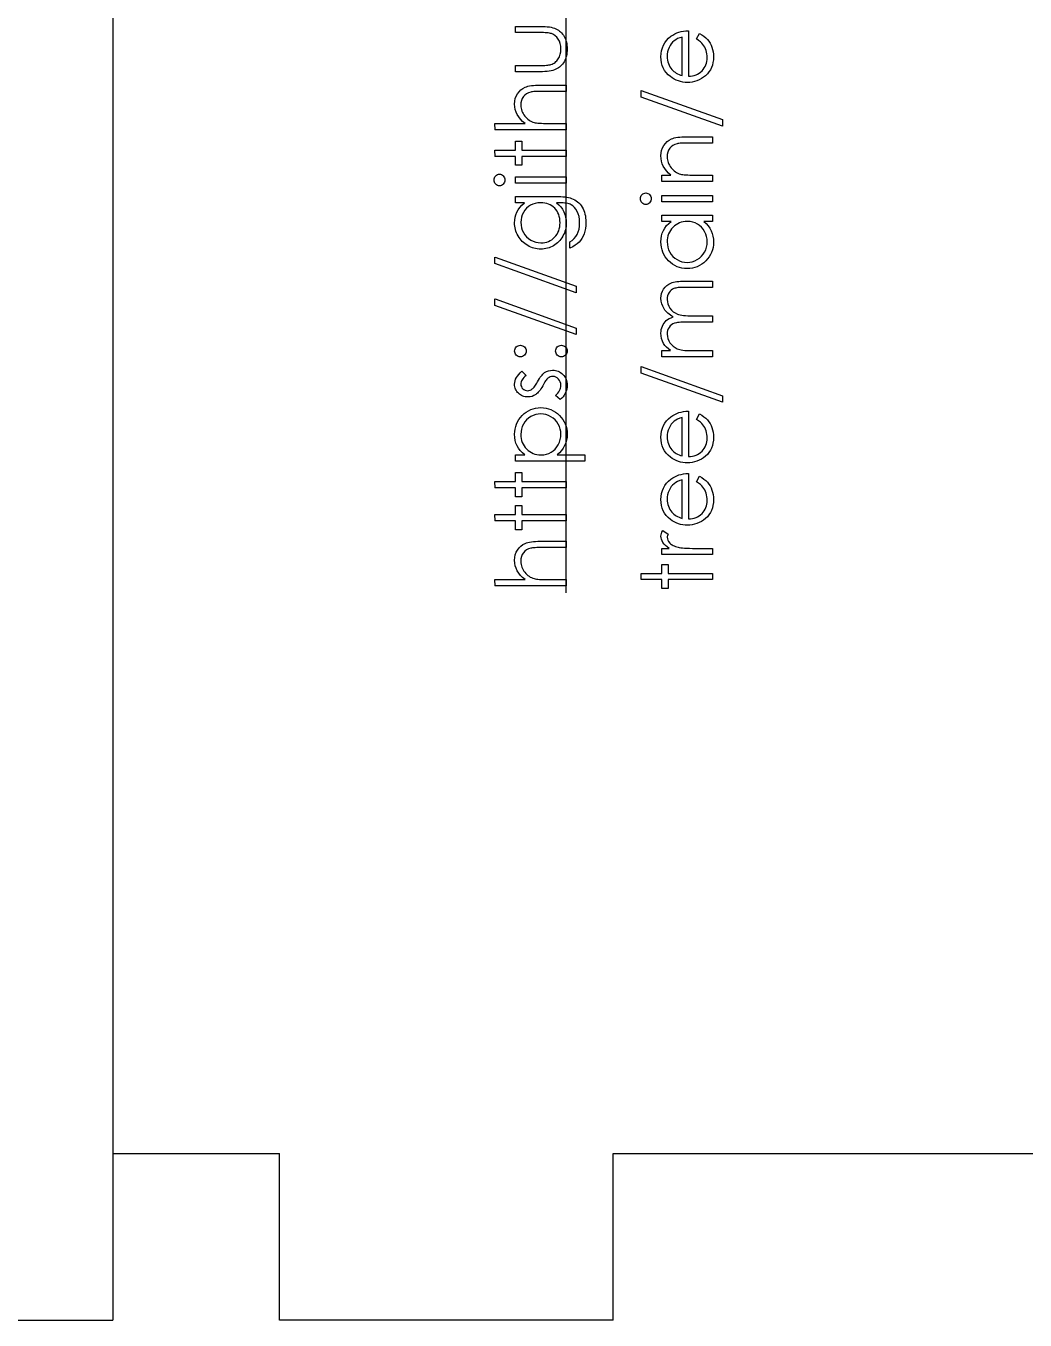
# Model space of a CAD drawing. Header units: millimetres. Extents: x -500 to 16, y 138 to 449.
# Drawn here: x -428.04 to -392.1, y 137.89 to 184.46 of the extents above; entities that cross this region are included whole.
import ezdxf

# ---------------------------------------------------------------- set-up
doc = ezdxf.new("R2010")
doc.units = ezdxf.units.MM

msp = doc.modelspace()

# ---------------------------------------------------------------- linework, layer by layer
at = {"color": 7, "linetype": 'Continuous', "lineweight": 25}
for p, q in [((-424.917, 330.895), (-424.917, 137.895)), ((-424.917, 143.895), (-418.917, 143.895)), ((-418.917, 137.895), (-418.917, 143.895)), ((-406.917, 143.895), (-366.917, 143.895)), ((-406.917, 137.895), (-406.917, 143.895)), ((-432.917, 137.895), (-424.917, 137.895)), ((-406.917, 137.895), (-418.917, 137.895))]:
    msp.add_line(p, q, dxfattribs=at)
at = {"color": 7, "linetype": 'Continuous'}
msp.add_line((-408.607, 164.056), (-408.607, 293.248), dxfattribs=at)
at = {"color": 7, "linetype": 'Continuous', "flags": 128}
for points in [[(-410.434, 182.806), (-410.434, 183.03), (-410.434, 183.03), (-409.586, 183.03), (-409.586, 183.03), (-409.512, 183.031), (-409.443, 183.032), (-409.381, 183.035), (-409.324, 183.039), (-409.274, 183.044), (-409.23, 183.05), (-409.192, 183.057), (-409.159, 183.066), (-409.159, 183.066), (-409.118, 183.081), (-409.08, 183.098), (-409.044, 183.119), (-409.01, 183.143), (-408.978, 183.17), (-408.948, 183.2), (-408.921, 183.232), (-408.896, 183.268), (-408.854, 183.347), (-408.823, 183.433), (-408.805, 183.526), (-408.799, 183.627), (-408.799, 183.627), (-408.805, 183.727), (-408.822, 183.819), (-408.852, 183.903), (-408.893, 183.979), (-408.944, 184.046), (-409.002, 184.101), (-409.068, 184.146), (-409.141, 184.179), (-409.141, 184.179), (-409.171, 184.187), (-409.208, 184.195), (-409.253, 184.201), (-409.305, 184.207), (-409.364, 184.211), (-409.431, 184.213), (-409.505, 184.215), (-409.586, 184.216), (-409.586, 184.216), (-410.434, 184.216), (-410.434, 184.216), (-410.434, 184.44), (-410.434, 184.44), (-409.544, 184.44), (-409.544, 184.44), (-409.453, 184.439), (-409.368, 184.435), (-409.289, 184.428), (-409.215, 184.418), (-409.147, 184.405), (-409.086, 184.39), (-409.03, 184.371), (-408.979, 184.35), (-408.933, 184.326), (-408.89, 184.3), (-408.849, 184.27), (-408.81, 184.237), (-408.774, 184.202), (-408.741, 184.164), (-408.71, 184.123), (-408.682, 184.079), (-408.657, 184.032), (-408.635, 183.983), (-408.617, 183.93), (-408.602, 183.875), (-408.59, 183.816), (-408.581, 183.755), (-408.576, 183.692), (-408.575, 183.625), (-408.575, 183.625), (-408.576, 183.558), (-408.581, 183.494), (-408.59, 183.433), (-408.602, 183.374), (-408.617, 183.319), (-408.635, 183.266), (-408.657, 183.216), (-408.682, 183.169), (-408.71, 183.125), (-408.741, 183.083), (-408.774, 183.045), (-408.81, 183.009), (-408.85, 182.976), (-408.891, 182.947), (-408.935, 182.92), (-408.982, 182.896), (-409.033, 182.875), (-409.09, 182.856), (-409.153, 182.841), (-409.223, 182.828), (-409.298, 182.818), (-409.379, 182.811), (-409.467, 182.807), (-409.561, 182.806), (-409.561, 182.806), (-410.434, 182.806)], [(-403.921, 183.985), (-403.816, 184.184), (-403.816, 184.184), (-403.732, 184.135), (-403.657, 184.082), (-403.591, 184.026), (-403.533, 183.966), (-403.482, 183.902), (-403.437, 183.835), (-403.399, 183.764), (-403.368, 183.689), (-403.344, 183.609), (-403.326, 183.524), (-403.315, 183.435), (-403.312, 183.34), (-403.312, 183.34), (-403.316, 183.235), (-403.33, 183.136), (-403.352, 183.043), (-403.384, 182.955), (-403.424, 182.874), (-403.474, 182.798), (-403.533, 182.728), (-403.6, 182.664), (-403.673, 182.607), (-403.749, 182.558), (-403.827, 182.516), (-403.907, 182.482), (-403.99, 182.455), (-404.075, 182.436), (-404.163, 182.425), (-404.252, 182.421), (-404.252, 182.421), (-404.336, 182.425), (-404.419, 182.434), (-404.498, 182.451), (-404.576, 182.474), (-404.651, 182.503), (-404.724, 182.539), (-404.794, 182.582), (-404.862, 182.631), (-404.862, 182.631), (-404.942, 182.701), (-405.011, 182.776), (-405.07, 182.857), (-405.118, 182.943), (-405.155, 183.036), (-405.181, 183.133), (-405.197, 183.236), (-405.203, 183.346), (-405.203, 183.346), (-405.197, 183.458), (-405.18, 183.564), (-405.152, 183.665), (-405.113, 183.76), (-405.063, 183.849), (-405, 183.932), (-404.927, 184.01), (-404.843, 184.081), (-404.843, 184.081), (-404.778, 184.127), (-404.708, 184.167), (-404.635, 184.201), (-404.558, 184.228), (-404.477, 184.251), (-404.391, 184.267), (-404.302, 184.276), (-404.209, 184.28), (-404.209, 184.28), (-404.209, 182.645), (-404.209, 182.645), (-404.137, 182.65), (-404.068, 182.66), (-404.002, 182.676), (-403.94, 182.698), (-403.882, 182.725), (-403.826, 182.758), (-403.774, 182.797), (-403.725, 182.842), (-403.681, 182.891), (-403.642, 182.942), (-403.61, 182.997), (-403.583, 183.055), (-403.563, 183.115), (-403.548, 183.178), (-403.539, 183.243), (-403.536, 183.312), (-403.536, 183.312), (-403.539, 183.379), (-403.547, 183.445), (-403.56, 183.51), (-403.579, 183.574), (-403.602, 183.636), (-403.629, 183.692), (-403.659, 183.744), (-403.692, 183.791), (-403.733, 183.836), (-403.785, 183.884), (-403.847, 183.934), (-403.921, 183.985)], [(-404.433, 184.056), (-404.522, 184.029), (-404.601, 183.997), (-404.671, 183.959), (-404.731, 183.916), (-404.784, 183.867), (-404.831, 183.81), (-404.874, 183.746), (-404.91, 183.674), (-404.94, 183.598), (-404.961, 183.519), (-404.974, 183.439), (-404.978, 183.357), (-404.978, 183.357), (-404.976, 183.29), (-404.968, 183.225), (-404.954, 183.162), (-404.935, 183.103), (-404.911, 183.045), (-404.882, 182.989), (-404.847, 182.937), (-404.807, 182.886), (-404.807, 182.886), (-404.774, 182.851), (-404.737, 182.819), (-404.696, 182.788), (-404.651, 182.76), (-404.603, 182.734), (-404.55, 182.71), (-404.494, 182.689), (-404.434, 182.669), (-404.434, 182.669), (-404.434, 184.056)], [(-411.17, 180.722), (-411.171, 180.947), (-411.171, 180.947), (-410.088, 180.947), (-410.088, 180.947), (-410.177, 181.021), (-410.254, 181.099), (-410.319, 181.18), (-410.372, 181.265), (-410.413, 181.354), (-410.442, 181.447), (-410.46, 181.542), (-410.466, 181.642), (-410.466, 181.642), (-410.459, 181.743), (-410.44, 181.838), (-410.407, 181.927), (-410.362, 182.01), (-410.306, 182.086), (-410.241, 182.151), (-410.168, 182.205), (-410.085, 182.248), (-410.038, 182.266), (-409.985, 182.282), (-409.927, 182.295), (-409.862, 182.306), (-409.79, 182.314), (-409.713, 182.32), (-409.629, 182.324), (-409.54, 182.325), (-409.54, 182.325), (-408.607, 182.325), (-408.607, 182.325), (-408.607, 182.101), (-408.607, 182.101), (-409.466, 182.101), (-409.466, 182.101), (-409.541, 182.1), (-409.609, 182.099), (-409.67, 182.097), (-409.725, 182.094), (-409.774, 182.091), (-409.817, 182.086), (-409.853, 182.081), (-409.882, 182.075), (-409.882, 182.075), (-409.966, 182.047), (-410.038, 182.011), (-410.101, 181.966), (-410.151, 181.912), (-410.191, 181.848), (-410.219, 181.776), (-410.236, 181.693), (-410.241, 181.602), (-410.241, 181.602), (-410.239, 181.548), (-410.233, 181.496), (-410.222, 181.444), (-410.206, 181.394), (-410.187, 181.346), (-410.163, 181.299), (-410.135, 181.254), (-410.102, 181.21), (-410.066, 181.168), (-410.028, 181.131), (-409.988, 181.096), (-409.946, 181.066), (-409.902, 181.039), (-409.856, 181.016), (-409.808, 180.997), (-409.757, 180.981), (-409.757, 180.981), (-409.721, 180.973), (-409.677, 180.966), (-409.627, 180.96), (-409.569, 180.955), (-409.504, 180.952), (-409.432, 180.949), (-409.353, 180.947), (-409.267, 180.947), (-409.267, 180.947), (-408.607, 180.947), (-408.607, 180.947), (-408.607, 180.722), (-408.607, 180.722), (-411.171, 180.722)], [(-405.908, 182.133), (-402.991, 181.087), (-402.991, 181.087), (-402.991, 180.851), (-402.991, 180.851), (-405.908, 181.896), (-405.908, 181.896), (-405.908, 182.133)], [(-411.17, 179.761), (-411.171, 179.985), (-411.171, 179.985), (-410.434, 179.985), (-410.434, 179.985), (-410.434, 180.306), (-410.434, 180.306), (-410.209, 180.306), (-410.209, 180.306), (-410.209, 179.985), (-410.209, 179.985), (-408.607, 179.985), (-408.607, 179.985), (-408.607, 179.761), (-408.607, 179.761), (-410.209, 179.761), (-410.209, 179.761), (-410.209, 179.44), (-410.209, 179.44), (-410.434, 179.44), (-410.434, 179.44), (-410.434, 179.761), (-410.434, 179.761), (-411.171, 179.761)], [(-405.171, 178.863), (-405.171, 179.088), (-405.171, 179.088), (-404.841, 179.088), (-404.841, 179.088), (-404.929, 179.161), (-405.004, 179.238), (-405.067, 179.32), (-405.117, 179.405), (-405.154, 179.493), (-405.181, 179.586), (-405.197, 179.683), (-405.203, 179.783), (-405.203, 179.783), (-405.196, 179.884), (-405.177, 179.979), (-405.145, 180.068), (-405.1, 180.151), (-405.044, 180.227), (-404.978, 180.292), (-404.905, 180.346), (-404.822, 180.389), (-404.775, 180.407), (-404.722, 180.423), (-404.663, 180.436), (-404.598, 180.447), (-404.527, 180.455), (-404.45, 180.461), (-404.366, 180.465), (-404.277, 180.466), (-404.277, 180.466), (-403.344, 180.466), (-403.344, 180.466), (-403.344, 180.242), (-403.344, 180.242), (-404.203, 180.242), (-404.203, 180.242), (-404.278, 180.241), (-404.346, 180.24), (-404.407, 180.238), (-404.463, 180.235), (-404.512, 180.231), (-404.554, 180.227), (-404.59, 180.221), (-404.619, 180.215), (-404.619, 180.215), (-404.703, 180.19), (-404.776, 180.154), (-404.838, 180.109), (-404.888, 180.054), (-404.928, 179.99), (-404.956, 179.917), (-404.973, 179.835), (-404.978, 179.744), (-404.978, 179.744), (-404.976, 179.69), (-404.97, 179.637), (-404.959, 179.586), (-404.943, 179.536), (-404.924, 179.487), (-404.9, 179.44), (-404.872, 179.395), (-404.839, 179.351), (-404.803, 179.309), (-404.766, 179.272), (-404.726, 179.237), (-404.683, 179.207), (-404.639, 179.18), (-404.593, 179.157), (-404.545, 179.138), (-404.495, 179.122), (-404.495, 179.122), (-404.458, 179.114), (-404.414, 179.107), (-404.363, 179.101), (-404.305, 179.096), (-404.24, 179.093), (-404.169, 179.09), (-404.09, 179.088), (-404.004, 179.088), (-404.004, 179.088), (-403.344, 179.088), (-403.344, 179.088), (-403.344, 178.863), (-403.344, 178.863), (-405.171, 178.863)], [(-411.203, 178.91), (-411.199, 178.952), (-411.189, 178.991), (-411.171, 179.026), (-411.146, 179.058), (-411.117, 179.085), (-411.084, 179.104), (-411.048, 179.116), (-411.009, 179.12), (-411.009, 179.12), (-410.972, 179.116), (-410.937, 179.104), (-410.904, 179.085), (-410.875, 179.058), (-410.85, 179.026), (-410.832, 178.991), (-410.822, 178.952), (-410.818, 178.91), (-410.818, 178.91), (-410.822, 178.869), (-410.832, 178.832), (-410.85, 178.796), (-410.875, 178.764), (-410.904, 178.738), (-410.937, 178.719), (-410.972, 178.707), (-411.009, 178.703), (-411.009, 178.703), (-411.048, 178.707), (-411.084, 178.719), (-411.117, 178.738), (-411.146, 178.764), (-411.171, 178.796), (-411.189, 178.832), (-411.199, 178.869), (-411.203, 178.91)], [(-410.434, 178.799), (-410.434, 179.024), (-410.434, 179.024), (-408.607, 179.024), (-408.607, 179.024), (-408.607, 178.799), (-408.607, 178.799), (-410.434, 178.799)], [(-405.94, 178.237), (-405.936, 178.279), (-405.926, 178.318), (-405.908, 178.353), (-405.883, 178.385), (-405.854, 178.412), (-405.821, 178.431), (-405.785, 178.443), (-405.747, 178.447), (-405.747, 178.447), (-405.709, 178.443), (-405.674, 178.431), (-405.641, 178.412), (-405.612, 178.385), (-405.587, 178.353), (-405.569, 178.318), (-405.559, 178.279), (-405.555, 178.237), (-405.555, 178.237), (-405.559, 178.196), (-405.569, 178.159), (-405.587, 178.123), (-405.612, 178.091), (-405.641, 178.065), (-405.674, 178.046), (-405.709, 178.034), (-405.747, 178.03), (-405.747, 178.03), (-405.785, 178.034), (-405.821, 178.046), (-405.854, 178.065), (-405.883, 178.091), (-405.908, 178.123), (-405.926, 178.159), (-405.936, 178.196), (-405.94, 178.237)], [(-405.171, 178.126), (-405.171, 178.351), (-405.171, 178.351), (-403.344, 178.351), (-403.344, 178.351), (-403.344, 178.126), (-403.344, 178.126), (-405.171, 178.126)], [(-410.434, 178.094), (-410.434, 178.319), (-410.434, 178.319), (-408.984, 178.319), (-408.984, 178.319), (-408.891, 178.318), (-408.805, 178.315), (-408.725, 178.309), (-408.652, 178.302), (-408.585, 178.292), (-408.525, 178.281), (-408.471, 178.267), (-408.423, 178.252), (-408.423, 178.252), (-408.362, 178.227), (-408.305, 178.198), (-408.252, 178.165), (-408.201, 178.127), (-408.155, 178.085), (-408.112, 178.04), (-408.073, 177.989), (-408.037, 177.935), (-408.005, 177.877), (-407.978, 177.817), (-407.955, 177.753), (-407.936, 177.687), (-407.921, 177.617), (-407.91, 177.545), (-407.903, 177.47), (-407.901, 177.393), (-407.901, 177.393), (-407.905, 177.279), (-407.918, 177.172), (-407.939, 177.071), (-407.969, 176.975), (-408.005, 176.887), (-408.047, 176.807), (-408.095, 176.736), (-408.148, 176.674), (-408.211, 176.617), (-408.287, 176.562), (-408.376, 176.51), (-408.478, 176.46), (-408.478, 176.46), (-408.478, 176.684), (-408.478, 176.684), (-408.394, 176.74), (-408.322, 176.805), (-408.262, 176.877), (-408.212, 176.957), (-408.174, 177.045), (-408.147, 177.144), (-408.131, 177.252), (-408.126, 177.371), (-408.126, 177.371), (-408.131, 177.488), (-408.147, 177.596), (-408.174, 177.694), (-408.212, 177.783), (-408.259, 177.861), (-408.31, 177.927), (-408.367, 177.98), (-408.429, 178.023), (-408.465, 178.04), (-408.505, 178.054), (-408.552, 178.066), (-408.603, 178.076), (-408.66, 178.084), (-408.722, 178.09), (-408.789, 178.093), (-408.862, 178.094), (-408.862, 178.094), (-408.957, 178.094), (-408.957, 178.094), (-408.877, 178.024), (-408.807, 177.947), (-408.747, 177.862), (-408.697, 177.77), (-408.658, 177.673), (-408.629, 177.573), (-408.612, 177.47), (-408.607, 177.364), (-408.607, 177.364), (-408.609, 177.301), (-408.614, 177.24), (-408.624, 177.179), (-408.638, 177.12), (-408.655, 177.061), (-408.676, 177.003), (-408.702, 176.946), (-408.731, 176.891), (-408.763, 176.837), (-408.798, 176.787), (-408.836, 176.739), (-408.877, 176.694), (-408.92, 176.653), (-408.965, 176.615), (-409.014, 176.58), (-409.065, 176.548), (-409.118, 176.52), (-409.173, 176.496), (-409.228, 176.475), (-409.285, 176.458), (-409.343, 176.445), (-409.403, 176.435), (-409.464, 176.429), (-409.526, 176.427), (-409.526, 176.427), (-409.588, 176.429), (-409.65, 176.436), (-409.71, 176.445), (-409.769, 176.459), (-409.827, 176.477), (-409.884, 176.498), (-409.94, 176.524), (-409.995, 176.553), (-410.048, 176.586), (-410.098, 176.622), (-410.145, 176.661), (-410.19, 176.703), (-410.231, 176.749), (-410.27, 176.797), (-410.306, 176.848), (-410.339, 176.902), (-410.368, 176.958), (-410.394, 177.014), (-410.416, 177.072), (-410.434, 177.13), (-410.448, 177.189), (-410.458, 177.249), (-410.464, 177.31), (-410.466, 177.371), (-410.466, 177.371), (-410.461, 177.472), (-410.446, 177.569), (-410.422, 177.662), (-410.388, 177.753), (-410.342, 177.84), (-410.281, 177.927), (-410.205, 178.011), (-410.114, 178.094), (-410.114, 178.094), (-410.434, 178.094)], [(-410.241, 177.389), (-410.235, 177.291), (-410.217, 177.196), (-410.188, 177.106), (-410.146, 177.018), (-410.093, 176.937), (-410.032, 176.865), (-409.961, 176.803), (-409.882, 176.749), (-409.796, 176.706), (-409.706, 176.676), (-409.613, 176.658), (-409.517, 176.652), (-409.517, 176.652), (-409.444, 176.655), (-409.375, 176.664), (-409.308, 176.68), (-409.245, 176.702), (-409.186, 176.73), (-409.129, 176.765), (-409.075, 176.806), (-409.025, 176.853), (-408.98, 176.905), (-408.94, 176.961), (-408.907, 177.021), (-408.88, 177.085), (-408.859, 177.152), (-408.843, 177.223), (-408.834, 177.297), (-408.831, 177.376), (-408.831, 177.376), (-408.834, 177.455), (-408.843, 177.53), (-408.858, 177.601), (-408.879, 177.668), (-408.906, 177.731), (-408.94, 177.79), (-408.979, 177.846), (-409.024, 177.897), (-409.074, 177.943), (-409.128, 177.983), (-409.186, 178.017), (-409.247, 178.045), (-409.312, 178.067), (-409.381, 178.082), (-409.453, 178.091), (-409.53, 178.094), (-409.53, 178.094), (-409.63, 178.089), (-409.723, 178.072), (-409.812, 178.043), (-409.895, 178.004), (-409.971, 177.953), (-410.038, 177.894), (-410.098, 177.825), (-410.149, 177.747), (-410.189, 177.662), (-410.218, 177.574), (-410.235, 177.483), (-410.241, 177.389)], [(-405.171, 177.645), (-403.344, 177.645), (-403.344, 177.645), (-403.344, 177.421), (-403.344, 177.421), (-403.66, 177.421), (-403.66, 177.421), (-403.576, 177.343), (-403.503, 177.262), (-403.443, 177.175), (-403.395, 177.084), (-403.359, 176.988), (-403.333, 176.888), (-403.317, 176.784), (-403.312, 176.675), (-403.312, 176.675), (-403.316, 176.578), (-403.329, 176.485), (-403.351, 176.395), (-403.381, 176.309), (-403.42, 176.227), (-403.467, 176.148), (-403.524, 176.073), (-403.589, 176.001), (-403.66, 175.936), (-403.734, 175.879), (-403.813, 175.832), (-403.896, 175.792), (-403.982, 175.761), (-404.071, 175.74), (-404.165, 175.727), (-404.262, 175.722), (-404.262, 175.722), (-404.357, 175.727), (-404.45, 175.74), (-404.538, 175.762), (-404.623, 175.793), (-404.704, 175.833), (-404.782, 175.881), (-404.856, 175.938), (-404.927, 176.004), (-404.991, 176.076), (-405.048, 176.152), (-405.095, 176.231), (-405.134, 176.314), (-405.164, 176.401), (-405.186, 176.491), (-405.198, 176.585), (-405.203, 176.682), (-405.203, 176.682), (-405.197, 176.794), (-405.181, 176.9), (-405.153, 177), (-405.114, 177.096), (-405.063, 177.185), (-404.999, 177.27), (-404.922, 177.348), (-404.833, 177.421), (-404.833, 177.421), (-405.171, 177.421), (-405.171, 177.421), (-405.171, 177.645)], [(-404.978, 176.685), (-404.972, 176.587), (-404.955, 176.493), (-404.925, 176.402), (-404.884, 176.316), (-404.832, 176.236), (-404.771, 176.164), (-404.7, 176.101), (-404.62, 176.046), (-404.534, 176.003), (-404.445, 175.972), (-404.353, 175.953), (-404.26, 175.947), (-404.26, 175.947), (-404.167, 175.953), (-404.075, 175.972), (-403.987, 176.003), (-403.9, 176.047), (-403.819, 176.102), (-403.746, 176.166), (-403.684, 176.238), (-403.632, 176.318), (-403.59, 176.405), (-403.56, 176.495), (-403.542, 176.587), (-403.536, 176.683), (-403.536, 176.683), (-403.542, 176.78), (-403.56, 176.875), (-403.59, 176.966), (-403.631, 177.055), (-403.683, 177.138), (-403.743, 177.211), (-403.811, 177.273), (-403.888, 177.326), (-403.972, 177.367), (-404.06, 177.398), (-404.154, 177.415), (-404.253, 177.421), (-404.253, 177.421), (-404.329, 177.418), (-404.401, 177.408), (-404.471, 177.391), (-404.537, 177.368), (-404.6, 177.338), (-404.66, 177.301), (-404.717, 177.258), (-404.771, 177.208), (-404.819, 177.154), (-404.862, 177.096), (-404.897, 177.035), (-404.926, 176.971), (-404.949, 176.904), (-404.965, 176.834), (-404.975, 176.761), (-404.978, 176.685)], [(-411.17, 176.139), (-408.254, 175.093), (-408.254, 175.093), (-408.254, 174.857), (-408.254, 174.857), (-411.171, 175.903), (-411.171, 175.903), (-411.171, 176.139)], [(-405.171, 172.549), (-405.171, 172.774), (-405.171, 172.774), (-404.853, 172.774), (-404.853, 172.774), (-404.935, 172.836), (-405.005, 172.899), (-405.064, 172.962), (-405.11, 173.027), (-405.11, 173.027), (-405.151, 173.118), (-405.18, 173.211), (-405.197, 173.306), (-405.203, 173.404), (-405.203, 173.404), (-405.199, 173.47), (-405.19, 173.534), (-405.173, 173.596), (-405.15, 173.657), (-405.122, 173.715), (-405.089, 173.766), (-405.052, 173.813), (-405.011, 173.853), (-404.963, 173.89), (-404.905, 173.924), (-404.838, 173.956), (-404.762, 173.985), (-404.762, 173.985), (-404.814, 174.015), (-404.863, 174.047), (-404.909, 174.081), (-404.952, 174.117), (-404.991, 174.154), (-405.028, 174.193), (-405.061, 174.234), (-405.091, 174.278), (-405.14, 174.367), (-405.175, 174.46), (-405.196, 174.555), (-405.203, 174.655), (-405.203, 174.655), (-405.197, 174.747), (-405.179, 174.833), (-405.15, 174.914), (-405.108, 174.989), (-405.056, 175.056), (-404.994, 175.115), (-404.923, 175.164), (-404.843, 175.204), (-404.798, 175.22), (-404.748, 175.234), (-404.691, 175.246), (-404.63, 175.256), (-404.564, 175.264), (-404.493, 175.269), (-404.416, 175.273), (-404.333, 175.274), (-404.333, 175.274), (-403.344, 175.274), (-403.344, 175.274), (-403.344, 175.049), (-403.344, 175.049), (-404.334, 175.049), (-404.334, 175.049), (-404.404, 175.049), (-404.469, 175.047), (-404.528, 175.043), (-404.581, 175.039), (-404.628, 175.033), (-404.67, 175.025), (-404.706, 175.017), (-404.736, 175.007), (-404.788, 174.982), (-404.835, 174.949), (-404.876, 174.909), (-404.912, 174.861), (-404.941, 174.808), (-404.962, 174.749), (-404.974, 174.685), (-404.978, 174.616), (-404.978, 174.616), (-404.972, 174.531), (-404.953, 174.451), (-404.922, 174.373), (-404.878, 174.3), (-404.824, 174.232), (-404.762, 174.175), (-404.69, 174.128), (-404.611, 174.09), (-404.566, 174.074), (-404.514, 174.061), (-404.455, 174.05), (-404.388, 174.04), (-404.316, 174.033), (-404.236, 174.028), (-404.149, 174.025), (-404.054, 174.024), (-404.054, 174.024), (-403.344, 174.024), (-403.344, 174.024), (-403.344, 173.799), (-403.344, 173.799), (-404.273, 173.799), (-404.273, 173.799), (-404.351, 173.799), (-404.424, 173.797), (-404.49, 173.793), (-404.549, 173.789), (-404.601, 173.783), (-404.647, 173.776), (-404.686, 173.767), (-404.719, 173.757), (-404.775, 173.733), (-404.825, 173.7), (-404.869, 173.66), (-404.908, 173.611), (-404.939, 173.557), (-404.961, 173.498), (-404.974, 173.434), (-404.978, 173.365), (-404.978, 173.365), (-404.972, 173.283), (-404.954, 173.205), (-404.923, 173.129), (-404.881, 173.056), (-404.828, 172.988), (-404.766, 172.93), (-404.696, 172.882), (-404.618, 172.843), (-404.574, 172.827), (-404.525, 172.813), (-404.47, 172.801), (-404.409, 172.791), (-404.343, 172.783), (-404.272, 172.778), (-404.195, 172.775), (-404.113, 172.774), (-404.113, 172.774), (-403.344, 172.774), (-403.344, 172.774), (-403.344, 172.549), (-403.344, 172.549), (-405.171, 172.549)], [(-411.17, 174.633), (-408.254, 173.587), (-408.254, 173.587), (-408.254, 173.351), (-408.254, 173.351), (-411.171, 174.396), (-411.171, 174.396), (-411.171, 174.633)], [(-410.465, 172.758), (-410.462, 172.799), (-410.451, 172.838), (-410.432, 172.873), (-410.405, 172.905), (-410.373, 172.931), (-410.338, 172.951), (-410.299, 172.962), (-410.257, 172.966), (-410.257, 172.966), (-410.215, 172.962), (-410.177, 172.951), (-410.142, 172.931), (-410.11, 172.905), (-410.083, 172.873), (-410.064, 172.838), (-410.053, 172.799), (-410.049, 172.758), (-410.049, 172.758), (-410.053, 172.716), (-410.064, 172.678), (-410.083, 172.642), (-410.11, 172.61), (-410.142, 172.584), (-410.177, 172.565), (-410.215, 172.553), (-410.257, 172.549), (-410.257, 172.549), (-410.298, 172.553), (-410.337, 172.565), (-410.372, 172.584), (-410.404, 172.61), (-410.431, 172.642), (-410.45, 172.678), (-410.462, 172.716), (-410.466, 172.758)], [(-408.991, 172.758), (-408.987, 172.799), (-408.976, 172.838), (-408.957, 172.873), (-408.931, 172.905), (-408.899, 172.931), (-408.864, 172.951), (-408.825, 172.962), (-408.783, 172.966), (-408.783, 172.966), (-408.742, 172.962), (-408.703, 172.951), (-408.668, 172.931), (-408.636, 172.905), (-408.609, 172.873), (-408.59, 172.838), (-408.579, 172.799), (-408.575, 172.758), (-408.575, 172.758), (-408.579, 172.716), (-408.59, 172.678), (-408.609, 172.642), (-408.636, 172.61), (-408.668, 172.584), (-408.703, 172.565), (-408.742, 172.553), (-408.783, 172.549), (-408.783, 172.549), (-408.825, 172.553), (-408.864, 172.565), (-408.899, 172.584), (-408.931, 172.61), (-408.957, 172.642), (-408.976, 172.678), (-408.987, 172.716), (-408.991, 172.758)], [(-410.206, 172.036), (-410.049, 171.884), (-410.049, 171.884), (-410.094, 171.844), (-410.133, 171.804), (-410.166, 171.764), (-410.193, 171.725), (-410.214, 171.685), (-410.229, 171.646), (-410.238, 171.607), (-410.241, 171.569), (-410.241, 171.569), (-410.237, 171.522), (-410.223, 171.478), (-410.2, 171.438), (-410.168, 171.401), (-410.129, 171.37), (-410.087, 171.349), (-410.043, 171.336), (-409.995, 171.331), (-409.995, 171.331), (-409.952, 171.335), (-409.911, 171.347), (-409.87, 171.366), (-409.83, 171.393), (-409.83, 171.393), (-409.809, 171.411), (-409.788, 171.433), (-409.765, 171.459), (-409.742, 171.49), (-409.718, 171.525), (-409.693, 171.564), (-409.668, 171.607), (-409.641, 171.654), (-409.641, 171.654), (-409.608, 171.712), (-409.576, 171.766), (-409.543, 171.814), (-409.511, 171.858), (-409.479, 171.896), (-409.447, 171.93), (-409.416, 171.959), (-409.385, 171.983), (-409.385, 171.983), (-409.32, 172.02), (-409.251, 172.047), (-409.179, 172.063), (-409.102, 172.069), (-409.102, 172.069), (-409.048, 172.066), (-408.996, 172.059), (-408.946, 172.047), (-408.899, 172.03), (-408.853, 172.008), (-408.809, 171.982), (-408.768, 171.951), (-408.728, 171.915), (-408.692, 171.876), (-408.661, 171.834), (-408.635, 171.79), (-408.613, 171.743), (-408.596, 171.694), (-408.584, 171.643), (-408.577, 171.589), (-408.575, 171.533), (-408.575, 171.533), (-408.579, 171.458), (-408.591, 171.384), (-408.612, 171.312), (-408.641, 171.241), (-408.677, 171.175), (-408.719, 171.114), (-408.767, 171.059), (-408.822, 171.011), (-408.822, 171.011), (-408.991, 171.16), (-408.991, 171.16), (-408.946, 171.203), (-408.907, 171.246), (-408.874, 171.291), (-408.847, 171.335), (-408.826, 171.381), (-408.811, 171.427), (-408.802, 171.474), (-408.799, 171.522), (-408.799, 171.522), (-408.804, 171.586), (-408.821, 171.646), (-408.848, 171.7), (-408.887, 171.75), (-408.932, 171.791), (-408.982, 171.821), (-409.035, 171.838), (-409.093, 171.844), (-409.093, 171.844), (-409.14, 171.84), (-409.185, 171.829), (-409.228, 171.81), (-409.267, 171.783), (-409.267, 171.783), (-409.286, 171.765), (-409.307, 171.742), (-409.329, 171.715), (-409.351, 171.683), (-409.376, 171.646), (-409.401, 171.604), (-409.427, 171.557), (-409.455, 171.506), (-409.455, 171.506), (-409.487, 171.45), (-409.519, 171.399), (-409.55, 171.353), (-409.581, 171.311), (-409.612, 171.274), (-409.643, 171.242), (-409.674, 171.214), (-409.705, 171.191), (-409.705, 171.191), (-409.768, 171.154), (-409.837, 171.128), (-409.909, 171.112), (-409.986, 171.107), (-409.986, 171.107), (-410.037, 171.109), (-410.085, 171.115), (-410.131, 171.126), (-410.175, 171.14), (-410.217, 171.158), (-410.257, 171.181), (-410.294, 171.207), (-410.329, 171.238), (-410.361, 171.272), (-410.389, 171.308), (-410.413, 171.346), (-410.432, 171.386), (-410.447, 171.428), (-410.457, 171.473), (-410.464, 171.52), (-410.466, 171.569), (-410.466, 171.569), (-410.462, 171.627), (-410.45, 171.685), (-410.429, 171.743), (-410.4, 171.802), (-410.364, 171.86), (-410.319, 171.919), (-410.267, 171.978), (-410.206, 172.036)], [(-405.908, 172.197), (-402.991, 171.151), (-402.991, 171.151), (-402.991, 170.915), (-402.991, 170.915), (-405.908, 171.96), (-405.908, 171.96), (-405.908, 172.197)], [(-410.434, 168.799), (-410.434, 169.024), (-410.434, 169.024), (-410.095, 169.024), (-410.095, 169.024), (-410.185, 169.097), (-410.262, 169.176), (-410.326, 169.26), (-410.377, 169.35), (-410.416, 169.445), (-410.444, 169.545), (-410.46, 169.651), (-410.466, 169.762), (-410.466, 169.762), (-410.461, 169.859), (-410.449, 169.953), (-410.427, 170.043), (-410.396, 170.13), (-410.358, 170.213), (-410.31, 170.292), (-410.254, 170.368), (-410.19, 170.44), (-410.119, 170.507), (-410.044, 170.564), (-409.967, 170.612), (-409.886, 170.652), (-409.801, 170.683), (-409.712, 170.705), (-409.62, 170.718), (-409.525, 170.722), (-409.525, 170.722), (-409.428, 170.718), (-409.334, 170.705), (-409.245, 170.683), (-409.158, 170.653), (-409.076, 170.613), (-408.997, 170.565), (-408.923, 170.509), (-408.852, 170.443), (-408.786, 170.371), (-408.73, 170.296), (-408.683, 170.217), (-408.644, 170.135), (-408.614, 170.049), (-408.592, 169.959), (-408.579, 169.865), (-408.575, 169.769), (-408.575, 169.769), (-408.58, 169.66), (-408.597, 169.555), (-408.626, 169.456), (-408.666, 169.36), (-408.717, 169.27), (-408.779, 169.183), (-408.853, 169.101), (-408.938, 169.024), (-408.938, 169.024), (-407.934, 169.024), (-407.934, 169.024), (-407.934, 168.799), (-407.934, 168.799), (-410.434, 168.799)], [(-410.241, 169.76), (-410.238, 169.684), (-410.228, 169.611), (-410.212, 169.54), (-410.189, 169.473), (-410.16, 169.409), (-410.125, 169.349), (-410.082, 169.291), (-410.033, 169.236), (-409.98, 169.186), (-409.923, 169.143), (-409.863, 169.107), (-409.8, 169.077), (-409.734, 169.054), (-409.664, 169.037), (-409.592, 169.027), (-409.516, 169.024), (-409.516, 169.024), (-409.417, 169.03), (-409.323, 169.047), (-409.235, 169.077), (-409.151, 169.118), (-409.074, 169.171), (-409.006, 169.234), (-408.946, 169.307), (-408.894, 169.39), (-408.853, 169.48), (-408.822, 169.572), (-408.805, 169.666), (-408.799, 169.763), (-408.799, 169.763), (-408.805, 169.858), (-408.823, 169.951), (-408.853, 170.04), (-408.895, 170.126), (-408.947, 170.207), (-409.009, 170.279), (-409.081, 170.342), (-409.163, 170.397), (-409.25, 170.441), (-409.338, 170.473), (-409.429, 170.491), (-409.523, 170.498), (-409.523, 170.498), (-409.616, 170.492), (-409.707, 170.473), (-409.797, 170.442), (-409.883, 170.398), (-409.963, 170.344), (-410.034, 170.281), (-410.095, 170.209), (-410.147, 170.129), (-410.188, 170.042), (-410.218, 169.952), (-410.235, 169.858), (-410.241, 169.76)], [(-403.921, 170.299), (-403.816, 170.498), (-403.816, 170.498), (-403.732, 170.449), (-403.657, 170.396), (-403.591, 170.34), (-403.533, 170.28), (-403.482, 170.217), (-403.437, 170.149), (-403.399, 170.078), (-403.368, 170.003), (-403.344, 169.923), (-403.326, 169.838), (-403.315, 169.749), (-403.312, 169.654), (-403.312, 169.654), (-403.316, 169.549), (-403.33, 169.45), (-403.352, 169.357), (-403.384, 169.269), (-403.424, 169.188), (-403.474, 169.112), (-403.533, 169.042), (-403.6, 168.979), (-403.673, 168.921), (-403.749, 168.872), (-403.827, 168.83), (-403.907, 168.796), (-403.99, 168.769), (-404.075, 168.75), (-404.163, 168.739), (-404.252, 168.735), (-404.252, 168.735), (-404.336, 168.739), (-404.419, 168.748), (-404.498, 168.765), (-404.576, 168.788), (-404.651, 168.817), (-404.724, 168.853), (-404.794, 168.896), (-404.862, 168.946), (-404.862, 168.946), (-404.942, 169.015), (-405.011, 169.09), (-405.07, 169.171), (-405.118, 169.258), (-405.155, 169.35), (-405.181, 169.447), (-405.197, 169.55), (-405.203, 169.66), (-405.203, 169.66), (-405.197, 169.772), (-405.18, 169.879), (-405.152, 169.979), (-405.113, 170.074), (-405.063, 170.163), (-405, 170.246), (-404.927, 170.324), (-404.843, 170.395), (-404.843, 170.395), (-404.778, 170.441), (-404.708, 170.481), (-404.635, 170.515), (-404.558, 170.543), (-404.477, 170.565), (-404.391, 170.581), (-404.302, 170.59), (-404.209, 170.594), (-404.209, 170.594), (-404.209, 168.96), (-404.209, 168.96), (-404.137, 168.964), (-404.068, 168.974), (-404.002, 168.99), (-403.94, 169.012), (-403.882, 169.039), (-403.826, 169.072), (-403.774, 169.111), (-403.725, 169.156), (-403.681, 169.205), (-403.642, 169.257), (-403.61, 169.311), (-403.583, 169.369), (-403.563, 169.429), (-403.548, 169.492), (-403.539, 169.558), (-403.536, 169.626), (-403.536, 169.626), (-403.539, 169.693), (-403.547, 169.759), (-403.56, 169.824), (-403.579, 169.888), (-403.602, 169.95), (-403.629, 170.006), (-403.659, 170.058), (-403.692, 170.105), (-403.733, 170.15), (-403.785, 170.198), (-403.847, 170.248), (-403.921, 170.299)], [(-404.433, 170.37), (-404.522, 170.343), (-404.601, 170.311), (-404.671, 170.273), (-404.731, 170.23), (-404.784, 170.181), (-404.831, 170.124), (-404.874, 170.06), (-404.91, 169.988), (-404.94, 169.912), (-404.961, 169.833), (-404.974, 169.753), (-404.978, 169.671), (-404.978, 169.671), (-404.976, 169.604), (-404.968, 169.539), (-404.954, 169.476), (-404.935, 169.417), (-404.911, 169.359), (-404.882, 169.304), (-404.847, 169.251), (-404.807, 169.2), (-404.807, 169.2), (-404.774, 169.165), (-404.737, 169.133), (-404.696, 169.102), (-404.651, 169.074), (-404.603, 169.048), (-404.55, 169.024), (-404.494, 169.003), (-404.434, 168.983), (-404.434, 168.983), (-404.434, 170.37)], [(-411.17, 167.838), (-411.171, 168.062), (-411.171, 168.062), (-410.434, 168.062), (-410.434, 168.062), (-410.434, 168.383), (-410.434, 168.383), (-410.209, 168.383), (-410.209, 168.383), (-410.209, 168.062), (-410.209, 168.062), (-408.607, 168.062), (-408.607, 168.062), (-408.607, 167.838), (-408.607, 167.838), (-410.209, 167.838), (-410.209, 167.838), (-410.209, 167.517), (-410.209, 167.517), (-410.434, 167.517), (-410.434, 167.517), (-410.434, 167.838), (-410.434, 167.838), (-411.171, 167.838)], [(-403.921, 168.055), (-403.816, 168.254), (-403.816, 168.254), (-403.732, 168.205), (-403.657, 168.153), (-403.591, 168.097), (-403.533, 168.037), (-403.482, 167.973), (-403.437, 167.906), (-403.399, 167.834), (-403.368, 167.759), (-403.344, 167.679), (-403.326, 167.595), (-403.315, 167.505), (-403.312, 167.411), (-403.312, 167.411), (-403.316, 167.305), (-403.33, 167.206), (-403.352, 167.113), (-403.384, 167.025), (-403.424, 166.944), (-403.474, 166.869), (-403.533, 166.799), (-403.6, 166.735), (-403.673, 166.678), (-403.749, 166.628), (-403.827, 166.587), (-403.907, 166.553), (-403.99, 166.526), (-404.075, 166.507), (-404.163, 166.496), (-404.252, 166.492), (-404.252, 166.492), (-404.336, 166.495), (-404.419, 166.505), (-404.498, 166.521), (-404.576, 166.544), (-404.651, 166.574), (-404.724, 166.61), (-404.794, 166.653), (-404.862, 166.702), (-404.862, 166.702), (-404.942, 166.772), (-405.011, 166.847), (-405.07, 166.927), (-405.118, 167.014), (-405.155, 167.106), (-405.181, 167.204), (-405.197, 167.307), (-405.203, 167.416), (-405.203, 167.416), (-405.197, 167.528), (-405.18, 167.635), (-405.152, 167.736), (-405.113, 167.83), (-405.063, 167.919), (-405, 168.003), (-404.927, 168.08), (-404.843, 168.152), (-404.843, 168.152), (-404.778, 168.198), (-404.708, 168.237), (-404.635, 168.271), (-404.558, 168.299), (-404.477, 168.321), (-404.391, 168.337), (-404.302, 168.347), (-404.209, 168.351), (-404.209, 168.351), (-404.209, 166.716), (-404.209, 166.716), (-404.137, 166.72), (-404.068, 166.73), (-404.002, 166.747), (-403.94, 166.769), (-403.882, 166.796), (-403.826, 166.829), (-403.774, 166.868), (-403.725, 166.912), (-403.681, 166.961), (-403.642, 167.013), (-403.61, 167.068), (-403.583, 167.125), (-403.563, 167.185), (-403.548, 167.248), (-403.539, 167.314), (-403.536, 167.383), (-403.536, 167.383), (-403.539, 167.45), (-403.547, 167.515), (-403.56, 167.58), (-403.579, 167.644), (-403.602, 167.706), (-403.629, 167.763), (-403.659, 167.814), (-403.692, 167.861), (-403.733, 167.907), (-403.785, 167.954), (-403.847, 168.004), (-403.921, 168.055)], [(-404.433, 168.126), (-404.522, 168.1), (-404.601, 168.067), (-404.671, 168.03), (-404.731, 167.986), (-404.784, 167.937), (-404.831, 167.88), (-404.874, 167.816), (-404.91, 167.745), (-404.94, 167.668), (-404.961, 167.59), (-404.974, 167.51), (-404.978, 167.428), (-404.978, 167.428), (-404.976, 167.36), (-404.968, 167.295), (-404.954, 167.233), (-404.935, 167.173), (-404.911, 167.115), (-404.882, 167.06), (-404.847, 167.007), (-404.807, 166.957), (-404.807, 166.957), (-404.774, 166.922), (-404.737, 166.889), (-404.696, 166.859), (-404.651, 166.831), (-404.603, 166.805), (-404.55, 166.781), (-404.494, 166.759), (-404.434, 166.739), (-404.434, 166.739), (-404.434, 168.126)], [(-411.17, 166.652), (-411.171, 166.876), (-411.171, 166.876), (-410.434, 166.876), (-410.434, 166.876), (-410.434, 167.197), (-410.434, 167.197), (-410.209, 167.197), (-410.209, 167.197), (-410.209, 166.876), (-410.209, 166.876), (-408.607, 166.876), (-408.607, 166.876), (-408.607, 166.652), (-408.607, 166.652), (-410.209, 166.652), (-410.209, 166.652), (-410.209, 166.331), (-410.209, 166.331), (-410.434, 166.331), (-410.434, 166.331), (-410.434, 166.652), (-410.434, 166.652), (-411.171, 166.652)], [(-405.171, 165.434), (-405.171, 165.658), (-405.171, 165.658), (-404.902, 165.658), (-404.902, 165.658), (-404.976, 165.709), (-405.039, 165.762), (-405.091, 165.816), (-405.132, 165.871), (-405.163, 165.927), (-405.185, 165.985), (-405.198, 166.044), (-405.203, 166.104), (-405.203, 166.104), (-405.199, 166.151), (-405.187, 166.199), (-405.168, 166.248), (-405.14, 166.299), (-405.14, 166.299), (-404.946, 166.176), (-404.946, 166.176), (-404.96, 166.144), (-404.97, 166.113), (-404.976, 166.086), (-404.978, 166.061), (-404.978, 166.061), (-404.972, 166.008), (-404.954, 165.955), (-404.925, 165.903), (-404.883, 165.852), (-404.857, 165.828), (-404.828, 165.804), (-404.796, 165.783), (-404.76, 165.763), (-404.722, 165.745), (-404.679, 165.728), (-404.633, 165.712), (-404.585, 165.698), (-404.585, 165.698), (-404.541, 165.689), (-404.487, 165.681), (-404.424, 165.674), (-404.35, 165.668), (-404.267, 165.664), (-404.174, 165.661), (-404.071, 165.659), (-403.958, 165.658), (-403.958, 165.658), (-403.344, 165.658), (-403.344, 165.658), (-403.344, 165.434), (-403.344, 165.434), (-405.171, 165.434)], [(-411.17, 164.312), (-411.171, 164.536), (-411.171, 164.536), (-410.088, 164.536), (-410.088, 164.536), (-410.177, 164.611), (-410.254, 164.689), (-410.319, 164.77), (-410.372, 164.855), (-410.413, 164.944), (-410.442, 165.036), (-410.46, 165.132), (-410.466, 165.232), (-410.466, 165.232), (-410.459, 165.333), (-410.44, 165.428), (-410.407, 165.517), (-410.362, 165.6), (-410.306, 165.675), (-410.241, 165.74), (-410.168, 165.794), (-410.085, 165.838), (-410.038, 165.856), (-409.985, 165.872), (-409.927, 165.885), (-409.862, 165.896), (-409.79, 165.904), (-409.713, 165.91), (-409.629, 165.914), (-409.54, 165.915), (-409.54, 165.915), (-408.607, 165.915), (-408.607, 165.915), (-408.607, 165.69), (-408.607, 165.69), (-409.466, 165.69), (-409.466, 165.69), (-409.541, 165.69), (-409.609, 165.689), (-409.67, 165.687), (-409.725, 165.684), (-409.774, 165.68), (-409.817, 165.676), (-409.853, 165.67), (-409.882, 165.664), (-409.882, 165.664), (-409.966, 165.637), (-410.038, 165.601), (-410.101, 165.556), (-410.151, 165.502), (-410.191, 165.438), (-410.219, 165.365), (-410.236, 165.283), (-410.241, 165.192), (-410.241, 165.192), (-410.239, 165.138), (-410.233, 165.085), (-410.222, 165.034), (-410.206, 164.984), (-410.187, 164.936), (-410.163, 164.889), (-410.135, 164.843), (-410.102, 164.799), (-410.066, 164.758), (-410.028, 164.72), (-409.988, 164.686), (-409.946, 164.656), (-409.902, 164.629), (-409.856, 164.606), (-409.808, 164.587), (-409.757, 164.571), (-409.757, 164.571), (-409.721, 164.563), (-409.677, 164.556), (-409.627, 164.55), (-409.569, 164.545), (-409.504, 164.541), (-409.432, 164.538), (-409.353, 164.537), (-409.267, 164.536), (-409.267, 164.536), (-408.607, 164.536), (-408.607, 164.536), (-408.607, 164.312), (-408.607, 164.312), (-411.171, 164.312)], [(-405.908, 164.536), (-405.908, 164.761), (-405.908, 164.761), (-405.171, 164.761), (-405.171, 164.761), (-405.171, 165.081), (-405.171, 165.081), (-404.946, 165.081), (-404.946, 165.081), (-404.946, 164.761), (-404.946, 164.761), (-403.344, 164.761), (-403.344, 164.761), (-403.344, 164.536), (-403.344, 164.536), (-404.946, 164.536), (-404.946, 164.536), (-404.946, 164.216), (-404.946, 164.216), (-405.171, 164.216), (-405.171, 164.216), (-405.171, 164.536), (-405.171, 164.536), (-405.908, 164.536)]]:
    msp.add_lwpolyline(points, dxfattribs=at)

doc.saveas('drawing.dxf')
